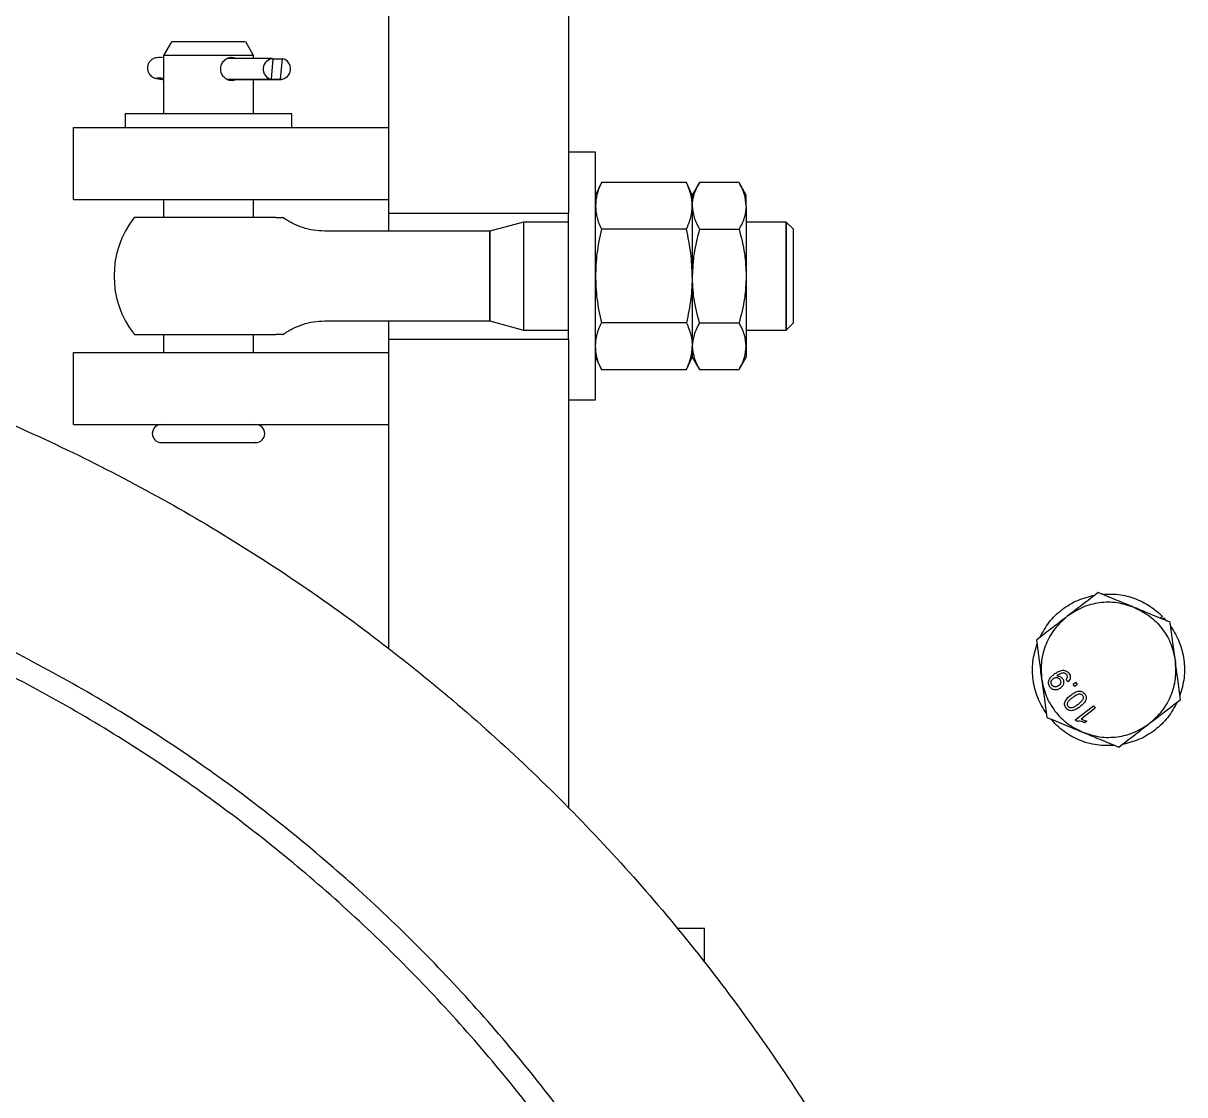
# Model space of a CAD drawing. Header units: millimetres. Extents: x 1293 to 41893, y 1011 to 26911.
# Drawn here: x 32443.7 to 32615.8, y 7227.4 to 7386.2 of the extents above; entities that cross this region are included whole.
import ezdxf

# ---------------------------------------------------------------- set-up
doc = ezdxf.new("R2010")
doc.units = ezdxf.units.MM
doc.header["$LTSCALE"] = 50
doc.layers.add('MAQUINAS', color=11, linetype='Continuous')

msp = doc.modelspace()

# ---------------------------------------------------------------- linework, layer by layer
at = {"layer": 'MAQUINAS', "linetype": 'Continuous', "lineweight": 25}
for p, q in [((32497.8275329, 7739.3821266), (32497.8275329, 7358.0487932)), ((32524.4942232, 7739.3821266), (32524.4942232, 7358.0487932)), ((32465.6489134, 7383.3821266), (32464.4942128, 7381.3821266)), ((32477.8275462, 7381.3821266), (32476.6728456, 7383.3821266)), ((32464.4942128, 7381.3821266), (32464.4942128, 7372.7154599)), ((32477.8275462, 7380.9154599), (32477.8275462, 7381.3821266)), ((32480.6104612, 7380.9154599), (32473.8887426, 7380.9154599)), ((32480.4762027, 7377.8567577), (32480.7447197, 7380.9074954)), ((32480.7447197, 7380.9074954), (32482.1046427, 7380.9074954)), ((32481.8361256, 7377.8567577), (32482.1046427, 7380.9074954)), ((32473.8776329, 7377.8567577), (32481.8361256, 7377.8567577)), ((32473.8887426, 7377.8487932), (32481.9703842, 7377.8487932)), ((32477.8275462, 7372.7154599), (32477.8275462, 7377.8487932)), ((32458.8275329, 7372.7154599), (32458.8275329, 7370.7154599)), ((32483.4941996, 7370.7154599), (32483.4941996, 7372.7154599)), ((32451.1608663, 7360.0487932), (32451.1608663, 7370.7154599)), ((32471.1608663, 7370.7154599), (32497.8275329, 7370.7154599)), ((32528.4942232, 7367.0487932), (32524.4942232, 7367.0487932)), ((32529.3614345, 7362.5752003), (32528.4942232, 7360.7154599)), ((32541.9619, 7362.5718663), (32529.3598798, 7362.5718663)), ((32542.8275519, 7360.7154699), (32541.9603454, 7362.5752003)), ((32543.9012678, 7362.5752003), (32542.8275519, 7360.7154699)), ((32549.7557494, 7362.5718663), (32543.8993429, 7362.5718663)), ((32550.8275462, 7360.7154599), (32549.7538245, 7362.5752003)), ((32464.4942128, 7360.0487932), (32464.4942128, 7357.3821266)), ((32471.1608663, 7360.0487932), (32497.8275329, 7360.0487932)), ((32477.8275462, 7357.3821266), (32477.8275462, 7360.0487932)), ((32497.8275329, 7358.0487932), (32524.4942232, 7358.0487932)), ((32512.8275462, 7355.3757139), (32488.3830084, 7355.3757139)), ((32517.8275462, 7356.7154599), (32512.8275462, 7355.3757139)), ((32524.4942232, 7356.7154599), (32517.8275462, 7356.7154599)), ((32541.9619, 7355.6436631), (32529.3598798, 7355.6436631)), ((32543.8993429, 7355.6436631), (32549.7557494, 7355.6436631)), ((32556.7448795, 7356.7154599), (32550.8275462, 7356.7154599)), ((32557.8275462, 7355.6327932), (32556.7448795, 7356.7154599)), ((32488.379674, 7342.0552058), (32512.8275462, 7342.0552058)), ((32512.8275462, 7342.0552058), (32517.8275462, 7340.7154599)), ((32541.9619, 7341.7872567), (32529.3598798, 7341.7872567)), ((32543.8993429, 7341.7872567), (32549.7557494, 7341.7872567)), ((32556.7448795, 7340.7154599), (32557.8275462, 7341.7981266)), ((32464.4942128, 7340.0487932), (32464.4942128, 7337.3821266)), ((32477.8275462, 7337.3821266), (32477.8275462, 7340.0487932)), ((32517.8275462, 7340.7154599), (32524.4942232, 7340.7154599)), ((32550.8275462, 7340.7154599), (32556.7448795, 7340.7154599)), ((32497.8275329, 7339.3821266), (32524.4942232, 7339.3821266)), ((32497.8275329, 7339.3821266), (32497.8275329, 7293.4472969)), ((32524.4942232, 7339.3821266), (32524.4942232, 7269.9023006)), ((32451.1608663, 7326.7154599), (32451.1608663, 7337.3821266)), ((32471.1608663, 7337.3821266), (32497.8275329, 7337.3821266)), ((32528.4942232, 7336.7154599), (32529.3614345, 7334.8557194)), ((32541.9603454, 7334.8557194), (32542.8275519, 7336.7154499)), ((32542.8275519, 7336.7154499), (32543.9012678, 7334.8557194)), ((32549.7538245, 7334.8557194), (32550.8275462, 7336.7154599)), ((32529.3598798, 7334.8590534), (32541.9619, 7334.8590534)), ((32543.8993429, 7334.8590534), (32549.7557494, 7334.8590534)), ((32524.4942232, 7330.3821266), (32528.4942232, 7330.3821266)), ((32471.1608663, 7326.7154599), (32497.8275329, 7326.7154599)), ((32612.4967322, 7298.2987164), (32612.2183905, 7298.0135834)), ((32612.6925639, 7298.095735), (32612.4992821, 7297.8977372)), ((32612.6925639, 7298.095735), (32613.1411356, 7297.5893071)), ((32596.8932749, 7289.5201339), (32596.8282125, 7289.4674545)), ((32598.505353, 7288.5977145), (32598.2027673, 7288.9188308)), ((32599.246933, 7288.2820974), (32599.5948289, 7288.5498935)), ((32599.5147291, 7287.9342015), (32599.246933, 7288.2820974)), ((32599.862625, 7288.2019976), (32599.5147291, 7287.9342015)), ((32599.5948289, 7288.5498935), (32599.862625, 7288.2019976)), ((32599.5592014, 7282.9821248), (32602.2727897, 7285.0709341)), ((32602.5405857, 7284.7230382), (32600.4260307, 7283.0953402)), ((32602.2727897, 7285.0709341), (32602.5405857, 7284.7230382)), ((32599.7315951, 7282.7581668), (32599.5592014, 7282.9821248)), ((32600.4260307, 7283.0953402), (32601.308144, 7282.777093)), ((32601.308144, 7282.777093), (32600.9874274, 7282.5302185)), ((32544.6365395, 7252.0487932), (32540.5259219, 7252.0487932)), ((32544.6365395, 7247.0487743), (32544.6365395, 7252.0487932))]:
    msp.add_line(p, q, dxfattribs=at)
at = {"layer": 'MAQUINAS', "linetype": 'Continuous', "lineweight": 25, "flags": 128}
msp.add_lwpolyline([(32464.4942128, 7377.9793668), (32464.1485306, 7377.9999458), (32463.7394625, 7378.0128238), (32463.5318725, 7378.0015441), (32463.5578937, 7377.9678528), (32463.8134984, 7377.916965), (32464.2591211, 7377.8567577), (32464.4942128, 7377.8301539)], dxfattribs=at)
at = {"layer": 'MAQUINAS', "linetype": 'Continuous', "lineweight": 25}
for centre, radius, start, end in [((32480.7921804, 7379.3661321), 1.5420938, 91.763658747, 258.176249629), ((32481.7886649, 7379.398121), 1.5420938, 271.763658747, 78.176249629), ((32471.1608795, 7348.7154599), 14, 141.757625006, 218.25531567), ((32464.1608795, 7325.3821266), 1.3333333, 90, 270), ((32478.1608795, 7325.3821266), 1.3333333, 270, 90)]:
    msp.add_arc(centre, radius, start, end, dxfattribs=at)
for points, knots in [([(32473.971823, 7383.3821266), (32473.3088071, 7383.3821266), (32471.9827754, 7383.3821266), (32469.7575831, 7383.3821266), (32467.762163, 7383.3821266), (32466.3306528, 7383.3821266), (32465.6234672, 7383.3821266), (32465.7208095, 7383.3821266), (32465.7466781, 7383.3821266)], [0, 0, 0, 0, 0.1864999279, 0.3729998557, 0.5594997836, 0.7459997115, 0.9324996393, 1, 1, 1, 1]), ([(32476.5750809, 7383.3821266), (32476.5793695, 7383.3821266), (32476.5903794, 7383.3821266), (32475.6868919, 7383.3821266), (32474.5435126, 7383.3821266), (32473.971823, 7383.3821266)], [0, 0, 0, 0, 0.2418693227, 0.6209346614, 1, 1, 1, 1]), ([(32464.4942128, 7381.0492485), (32464.4875262, 7381.0497081), (32464.2881582, 7381.0634119), (32463.9536265, 7381.0710929), (32463.6628773, 7381.0777924), (32463.3063696, 7381.0256347), (32462.9907176, 7380.9204462), (32462.6450681, 7380.7081122), (32462.3222745, 7380.3437598), (32462.1195618, 7379.8527087), (32462.096963, 7379.3225956), (32462.2391217, 7378.8559661), (32462.4710037, 7378.5076842), (32462.7296836, 7378.2712967), (32462.9798804, 7378.1232405), (32463.190065, 7378.0409203), (32463.3673478, 7377.9913167), (32463.5934111, 7377.9439027), (32463.9432933, 7377.8920635), (32464.2975495, 7377.8468434), (32464.4907972, 7377.8282309), (32464.4942128, 7377.8279019)], [0, 0, 0, 0, 0.0028568284, 0.0851789295, 0.1784005578, 0.2184912249, 0.2588179182, 0.3147458415, 0.3814797795, 0.4519208082, 0.5249822348, 0.5909850247, 0.645414306, 0.6921375741, 0.7321225742, 0.7645216126, 0.7927935826, 0.8347452458, 0.9209356454, 0.9986025512, 1, 1, 1, 1]), ([(32474.560687, 7381.3821266), (32474.1727077, 7381.3821266), (32473.3967491, 7381.3821266), (32472.1118788, 7381.3821266), (32470.799846, 7381.3821266), (32469.4991616, 7381.3821266), (32468.2630556, 7381.3821266), (32467.1379595, 7381.3821266), (32466.1681497, 7381.3821266), (32465.3878085, 7381.3821266), (32464.8382324, 7381.3821266), (32464.5294565, 7381.3821266), (32464.5226276, 7381.3821266), (32464.5197557, 7381.3821266)], [0, 0, 0, 0, 0.0932332117, 0.1864664234, 0.2796996351, 0.3729328468, 0.4661660585, 0.5593992702, 0.6526324819, 0.7458656936, 0.8390989053, 0.932332117, 1, 1, 1, 1]), ([(32472.9594124, 7379.3821266), (32472.9659932, 7379.4938894), (32472.9793468, 7379.7206754), (32473.1131705, 7380.1550811), (32473.4253339, 7380.6351057), (32473.8756799, 7380.9539669), (32474.2668747, 7381.0888576), (32474.4636925, 7381.102212), (32474.560687, 7381.1087932)], [0, 0, 0, 0, 0.1234106923, 0.2504214187, 0.499991788, 0.7495565899, 0.876578208, 1, 1, 1, 1]), ([(32477.8020033, 7381.3821266), (32477.8095195, 7381.3821266), (32477.8444461, 7381.3821266), (32477.6490901, 7381.3821266), (32477.2161765, 7381.3821266), (32476.5283728, 7381.3821266), (32475.6489264, 7381.3821266), (32474.9234334, 7381.3821266), (32474.560687, 7381.3821266)], [0, 0, 0, 0, 0.051990435, 0.241592348, 0.431194261, 0.620796174, 0.810398087, 1, 1, 1, 1]), ([(32474.560687, 7381.1087932), (32474.6550362, 7381.1006256), (32474.8464865, 7381.0840521), (32475.0695379, 7381.0234121), (32475.1685905, 7380.9319178), (32475.1950304, 7380.9074954)], [0, 0, 0, 0, 0.4159889899, 0.8441110726, 1, 1, 1, 1]), ([(32474.560687, 7377.6554599), (32474.4636925, 7377.6620411), (32474.2668747, 7377.6753955), (32473.8756799, 7377.8102862), (32473.4253339, 7378.1291474), (32473.1131705, 7378.609172), (32472.9793468, 7379.0435777), (32472.9659932, 7379.2703637), (32472.9594124, 7379.3821266)], [0, 0, 0, 0, 0.123421792, 0.2504434101, 0.500008212, 0.7495785813, 0.8765893077, 1, 1, 1, 1]), ([(32475.185655, 7377.8487932), (32475.1621999, 7377.8272778), (32475.0659612, 7377.7389977), (32474.8463445, 7377.6804561), (32474.6549893, 7377.6637117), (32474.560687, 7377.6554599)], [0, 0, 0, 0, 0.1404835774, 0.5764190519, 1, 1, 1, 1]), ([(32529.3598798, 7362.5718663), (32529.105464, 7361.9756469), (32528.6179306, 7360.8331203), (32528.5342403, 7359.6658861), (32528.4942232, 7359.1077647)], [0, 0, 0, 0, 0.5218429017, 1, 1, 1, 1]), ([(32542.8275519, 7359.1155004), (32542.7870529, 7359.6723516), (32542.7023515, 7360.8369742), (32542.2158082, 7361.9769547), (32541.9619, 7362.5718663)], [0, 0, 0, 0, 0.4781387086, 1, 1, 1, 1]), ([(32542.8275519, 7359.1155004), (32542.8782736, 7359.6733035), (32542.9847656, 7360.8444317), (32543.5849983, 7361.9781388), (32543.8993429, 7362.5718663)], [0, 0, 0, 0, 0.4762954491, 1, 1, 1, 1]), ([(32550.8275462, 7359.1077647), (32550.7774195, 7359.6668406), (32550.6721804, 7360.8405981), (32550.0707242, 7361.9768342), (32549.7557494, 7362.5718663)], [0, 0, 0, 0, 0.47631292503, 1, 1, 1, 1]), ([(32528.4942232, 7359.1077647), (32528.5342403, 7358.5496434), (32528.6179306, 7357.3824092), (32529.105464, 7356.2398825), (32529.3598798, 7355.6436631)], [0, 0, 0, 0, 0.4781570983, 1, 1, 1, 1]), ([(32541.9619, 7355.6436631), (32542.2158082, 7356.2385748), (32542.7023515, 7357.3785553), (32542.7870529, 7358.5431779), (32542.8275519, 7359.100029)], [0, 0, 0, 0, 0.52186129143, 1, 1, 1, 1]), ([(32542.8275519, 7359.100029), (32542.8782736, 7358.542226), (32542.9847656, 7357.3710978), (32543.5849983, 7356.2373907), (32543.8993429, 7355.6436631)], [0, 0, 0, 0, 0.4762954491, 1, 1, 1, 1]), ([(32550.8275462, 7359.1077647), (32550.7774195, 7358.5486889), (32550.6721804, 7357.3749313), (32550.0707242, 7356.2386953), (32549.7557494, 7355.6436631)], [0, 0, 0, 0, 0.476312925, 1, 1, 1, 1]), ([(32481.1252433, 7357.3821266), (32480.9279356, 7357.3820438), (32480.5435593, 7357.3818827), (32479.8235864, 7357.3819338), (32478.8686823, 7357.3821891), (32477.6234768, 7357.3822764), (32476.0238327, 7357.3820859), (32474.3093443, 7357.3821377), (32472.482655, 7357.3821233), (32470.6182187, 7357.3821283), (32468.7692305, 7357.3821227), (32466.9886085, 7357.3821403), (32465.5307349, 7357.3820836), (32464.3634952, 7357.3822249), (32463.4296417, 7357.3821685), (32462.4573264, 7357.3822204), (32461.5165232, 7357.3814797), (32460.7379638, 7357.3822991), (32460.294985, 7357.382078), (32460.1136892, 7357.3821266), (32460.1663127, 7357.3821266), (32460.1665044, 7357.3821266)], [0, 0, 0, 0, 0.0438890332, 0.0855004917, 0.1250342282, 0.1899527213, 0.2499838689, 0.3124592569, 0.3749346449, 0.4374100329, 0.4998854208, 0.5623608088, 0.6248361968, 0.664266218, 0.7058487452, 0.7498689243, 0.8101163908, 0.874820804, 0.937296192, 0.99977158, 1, 1, 1, 1]), ([(32481.1252433, 7357.3821266), (32481.3332141, 7357.3821266), (32481.7237803, 7357.3821266), (32482.0235027, 7357.3821266), (32482.1530969, 7357.3821266), (32482.1449546, 7357.3821266), (32482.1424504, 7357.3821266)], [0, 0, 0, 0, 0.3370011833, 0.6328834784, 0.8870901561, 1, 1, 1, 1]), ([(32488.3830084, 7355.3757139), (32487.8321177, 7355.4002049), (32486.7235776, 7355.4494875), (32485.1001741, 7355.853648), (32483.5461866, 7356.4732505), (32482.6173931, 7357.0804018), (32482.1558278, 7357.3821266)], [0, 0, 0, 0, 0.2484757612, 0.499999999, 0.7515242373, 1, 1, 1, 1]), ([(32497.8275329, 7358.0487932), (32497.8275329, 7358.0143486), (32497.8275329, 7357.9454593), (32497.8275329, 7357.3861046), (32497.8275329, 7356.5548557), (32497.8275329, 7355.7616754), (32497.8275329, 7355.3757139)], [0, 0, 0, 0, 0.2533057036, 0.5066114071, 0.7599171107, 1, 1, 1, 1]), ([(32529.3598798, 7355.6436631), (32529.105464, 7354.4512243), (32528.6179306, 7352.166171), (32528.5342403, 7349.8317025), (32528.4942232, 7348.7154599)], [0, 0, 0, 0, 0.5218429017, 1, 1, 1, 1]), ([(32542.8275574, 7348.718305), (32542.787451, 7349.8340803), (32542.7035736, 7352.1675882), (32542.2162224, 7354.4517051), (32541.9619, 7355.6436631)], [0, 0, 0, 0, 0.4781536751, 1, 1, 1, 1]), ([(32543.8993429, 7355.6436631), (32543.5844843, 7354.4540785), (32542.9832538, 7352.1825365), (32542.8777805, 7349.8359889), (32542.8275425, 7348.7183056)], [0, 0, 0, 0, 0.5236903602, 1, 1, 1, 1]), ([(32549.7557494, 7355.6436631), (32550.0707242, 7354.4535988), (32550.6721804, 7352.1811266), (32550.7774195, 7349.8336116), (32550.8275462, 7348.7154599)], [0, 0, 0, 0, 0.523687075, 1, 1, 1, 1]), ([(32528.4942232, 7348.7154599), (32528.5342403, 7347.5992172), (32528.6179306, 7345.2647488), (32529.105464, 7342.9796955), (32529.3598798, 7341.7872567)], [0, 0, 0, 0, 0.4781570983, 1, 1, 1, 1]), ([(32542.827557, 7348.7183038), (32542.7876285, 7347.6015942), (32542.7041243, 7345.2661657), (32542.2164091, 7342.9801763), (32541.9619, 7341.7872567)], [0, 0, 0, 0, 0.47816045291, 1, 1, 1, 1]), ([(32543.8993429, 7341.7872567), (32543.5842525, 7342.9778006), (32542.9825719, 7345.2512023), (32542.8775622, 7347.5996835), (32542.8275443, 7348.7183028)], [0, 0, 0, 0, 0.5236839501, 1, 1, 1, 1]), ([(32550.8275462, 7348.7154599), (32550.7774195, 7347.5973081), (32550.6721804, 7345.2497931), (32550.0707242, 7342.977321), (32549.7557494, 7341.7872567)], [0, 0, 0, 0, 0.476312925, 1, 1, 1, 1]), ([(32482.1558278, 7340.0487932), (32482.6173931, 7340.350518), (32483.5461866, 7340.9576692), (32485.1001741, 7341.5772718), (32486.7235776, 7341.9814323), (32487.8321177, 7342.0307148), (32488.3830084, 7342.0552058)], [0, 0, 0, 0, 0.2484757627, 0.500000001, 0.7515242388, 1, 1, 1, 1]), ([(32497.8275329, 7342.0552058), (32497.8275329, 7341.6692443), (32497.8275329, 7340.8760641), (32497.8275329, 7340.0448152), (32497.8275329, 7339.4854605), (32497.8275329, 7339.4165712), (32497.8275329, 7339.3821266)], [0, 0, 0, 0, 0.24008288933, 0.49338859288, 0.74669429644, 1, 1, 1, 1]), ([(32528.4942232, 7338.323155), (32528.5342403, 7338.8812764), (32528.6179306, 7340.0485106), (32529.105464, 7341.1910372), (32529.3598798, 7341.7872567)], [0, 0, 0, 0, 0.4781570983, 1, 1, 1, 1]), ([(32541.9619, 7341.7872567), (32542.2164091, 7341.1907967), (32542.7041243, 7340.0478018), (32542.7876285, 7338.8800885), (32542.827557, 7338.3217341)], [0, 0, 0, 0, 0.5218395471, 1, 1, 1, 1]), ([(32543.8993429, 7341.7872567), (32543.5842531, 7341.1919846), (32542.9825735, 7340.0552837), (32542.8775586, 7338.8810432), (32542.8275383, 7338.3217336)], [0, 0, 0, 0, 0.52368391471, 1, 1, 1, 1]), ([(32550.8275462, 7338.323155), (32550.7774195, 7338.8822309), (32550.6721804, 7340.0559884), (32550.0707242, 7341.1922245), (32549.7557494, 7341.7872567)], [0, 0, 0, 0, 0.47631292503, 1, 1, 1, 1]), ([(32460.1663381, 7340.0487932), (32460.1662021, 7340.0487932), (32460.1136845, 7340.0487932), (32460.2953265, 7340.0488469), (32460.6879858, 7340.0486294), (32461.2605896, 7340.0491946), (32461.868311, 7340.0491284), (32462.7159562, 7340.0486616), (32463.8510627, 7340.0486929), (32465.3495079, 7340.0488204), (32466.9885252, 7340.0487857), (32468.7692544, 7340.0487954), (32470.6182064, 7340.0487918), (32472.4826802, 7340.0487966), (32474.3092557, 7340.048781), (32475.8344203, 7340.0488316), (32477.0766357, 7340.0487052), (32478.0866717, 7340.0486976), (32479.1537299, 7340.0487672), (32480.2431966, 7340.0491552), (32480.8236551, 7340.048917), (32481.1252433, 7340.0487932)], [0, 0, 0, 0, 0.0001621788, 0.0626417094, 0.12512124, 0.1688190711, 0.2104357258, 0.2501645088, 0.315220164, 0.3751224366, 0.4376019672, 0.5000814979, 0.5625610285, 0.6250405592, 0.6875200898, 0.7499996204, 0.7895670487, 0.8311213562, 0.8750405965, 0.9350750075, 1, 1, 1, 1]), ([(32482.1424504, 7340.0487932), (32482.1450668, 7340.0487932), (32482.1529015, 7340.0487932), (32482.0504592, 7340.0487932), (32481.845977, 7340.0487932), (32481.5452849, 7340.0487932), (32481.2654678, 7340.0487932), (32481.1252433, 7340.0487932)], [0, 0, 0, 0, 0.113487956, 0.3398360335, 0.560261825, 0.7796343151, 1, 1, 1, 1]), ([(32529.3598798, 7334.8590534), (32529.105464, 7335.4552728), (32528.6179306, 7336.5977995), (32528.5342403, 7337.7650337), (32528.4942232, 7338.323155)], [0, 0, 0, 0, 0.52184290167, 1, 1, 1, 1]), ([(32541.9619, 7334.8590534), (32542.2162224, 7335.4550324), (32542.7035736, 7336.5970909), (32542.787451, 7337.7638448), (32542.8275574, 7338.3217325)], [0, 0, 0, 0, 0.5218463249, 1, 1, 1, 1]), ([(32542.8275425, 7338.3217322), (32542.8777805, 7337.7628906), (32542.9832538, 7336.5896167), (32543.5844843, 7335.4538457), (32543.8993429, 7334.8590534)], [0, 0, 0, 0, 0.4763096398, 1, 1, 1, 1]), ([(32549.7557494, 7334.8590534), (32550.0707242, 7335.4540856), (32550.6721804, 7336.5903217), (32550.7774195, 7337.7640792), (32550.8275462, 7338.323155)], [0, 0, 0, 0, 0.523687075, 1, 1, 1, 1]), ([(32464.1876995, 7324.0487932), (32464.190715, 7324.0487932), (32464.1978853, 7324.0487932), (32464.5221001, 7324.0487932), (32465.0991549, 7324.0487932), (32465.9185132, 7324.0487932), (32466.9368135, 7324.0487932), (32468.1181644, 7324.0487932), (32469.4160757, 7324.0487932), (32470.7817943, 7324.0487932), (32472.1594288, 7324.0487932), (32473.5085425, 7324.0487932), (32474.3232991, 7324.0487932), (32474.7306773, 7324.0487932)], [0, 0, 0, 0, 0.06766788297, 0.16090109467, 0.25413430637, 0.34736751808, 0.44060072978, 0.53383394148, 0.62706715319, 0.72030036489, 0.81353357659, 0.9067667883, 1, 1, 1, 1]), ([(32474.7306773, 7324.0487932), (32475.1115611, 7324.0487932), (32475.8733287, 7324.0487932), (32476.7967474, 7324.0487932), (32477.5189413, 7324.0487932), (32477.9735006, 7324.0487932), (32478.1786245, 7324.0487932), (32478.1419515, 7324.0487932), (32478.1340595, 7324.0487932)], [0, 0, 0, 0, 0.189601913, 0.379203826, 0.568805739, 0.758407652, 0.948009565, 1, 1, 1, 1]), ([(32602.9695339, 7301.8280278), (32602.1698723, 7301.212481), (32600.6689239, 7300.0571122), (32599.1187649, 7298.8638633), (32598.3944856, 7298.3063427)], [0, 0, 0, 0, 0.5327709195, 1, 1, 1, 1]), ([(32608.3069269, 7299.6267623), (32607.4619602, 7299.9752463), (32605.6534968, 7300.7210988), (32603.902444, 7301.4432739), (32602.9695339, 7301.8280278)], [0, 0, 0, 0, 0.4672290805, 1, 1, 1, 1]), ([(32613.6443198, 7297.4254969), (32612.7114098, 7297.8102508), (32610.9603569, 7298.5324258), (32609.1518936, 7299.2782784), (32608.3069269, 7299.6267623)], [0, 0, 0, 0, 0.5327709195, 1, 1, 1, 1]), ([(32598.3944856, 7298.3063427), (32597.6702063, 7297.748822), (32596.1200474, 7296.5555731), (32594.619099, 7295.4002043), (32593.8194373, 7294.7846575)], [0, 0, 0, 0, 0.4672290805, 1, 1, 1, 1]), ([(32614.4066645, 7291.7025462), (32614.2859772, 7292.6085508), (32614.0276727, 7294.5476523), (32613.7775682, 7296.4251961), (32613.6443198, 7297.4254969)], [0, 0, 0, 0, 0.4672290805, 1, 1, 1, 1]), ([(32593.8194373, 7294.7846575), (32593.9526857, 7293.7843567), (32594.2027902, 7291.9068129), (32594.4610946, 7289.9677115), (32594.581782, 7289.0617069)], [0, 0, 0, 0, 0.5327709195, 1, 1, 1, 1]), ([(32615.1690092, 7285.9795956), (32615.0357608, 7286.9798964), (32614.7856563, 7288.8574402), (32614.5273519, 7290.7965416), (32614.4066645, 7291.7025462)], [0, 0, 0, 0, 0.5327709195, 1, 1, 1, 1]), ([(32596.442458, 7289.7245509), (32596.6088172, 7289.8458893), (32596.9409703, 7290.0881538), (32597.4250947, 7290.2954557), (32597.8393513, 7290.3287372), (32598.1444408, 7290.2640992), (32598.4192648, 7290.1156753), (32598.5558211, 7289.9605226), (32598.624128, 7289.8829136)], [0, 0, 0, 0, 0.2504849429, 0.5001185141, 0.6278991852, 0.7500923696, 0.8749936752, 1, 1, 1, 1]), ([(32598.2972134, 7289.6598356), (32598.2530033, 7289.7090829), (32598.16462, 7289.8075365), (32597.9838101, 7289.896122), (32597.7854143, 7289.9268143), (32597.396243, 7289.8397325), (32597.1167295, 7289.6621226), (32596.8932749, 7289.5201339)], [0, 0, 0, 0, 0.1252073258, 0.2503100191, 0.3753386279, 0.50062014744, 1, 1, 1, 1]), ([(32598.624128, 7289.8829136), (32598.6901108, 7289.7825569), (32598.7893303, 7289.6316486), (32598.840014, 7289.3961386), (32598.8403593, 7289.1575457), (32598.7450545, 7288.8647204), (32598.5853375, 7288.6868101), (32598.505353, 7288.5977145)], [0, 0, 0, 0, 0.2498594906, 0.3757183909, 0.500481002, 0.7498462328, 1, 1, 1, 1]), ([(32594.581782, 7289.0617069), (32594.7024693, 7288.1557023), (32594.9607738, 7286.2166008), (32595.2108783, 7284.339057), (32595.3441266, 7283.3387562)], [0, 0, 0, 0, 0.4672290805, 1, 1, 1, 1]), ([(32595.8393466, 7287.8146168), (32595.7869287, 7287.8935522), (32595.6821088, 7288.0513992), (32595.6126536, 7288.3302816), (32595.6114019, 7288.6153625), (32595.7150781, 7288.9818158), (32596.002317, 7289.3701418), (32596.2954926, 7289.6062118), (32596.442458, 7289.7245509)], [0, 0, 0, 0, 0.1250635897, 0.2500895576, 0.3751100052, 0.5001693996, 0.7494409524, 1, 1, 1, 1]), ([(32596.1114466, 7288.1089048), (32596.0624688, 7288.1870474), (32595.9892748, 7288.3038261), (32595.9695906, 7288.487601), (32595.986987, 7288.6236443), (32596.0328739, 7288.7541155), (32596.1274353, 7288.9118456), (32596.2320018, 7289.0020574), (32596.3014764, 7289.0619945)], [0, 0, 0, 0, 0.2490168506, 0.3721383925, 0.4993654558, 0.6235619335, 0.7498926933, 1, 1, 1, 1]), ([(32597.1309568, 7288.0383914), (32597.0512068, 7287.9850357), (32596.891917, 7287.8784648), (32596.6466057, 7287.8410203), (32596.4576953, 7287.8671429), (32596.2767432, 7287.9352326), (32596.177947, 7288.0390348), (32596.1114466, 7288.1089048)], [0, 0, 0, 0, 0.2502503989, 0.4998417518, 0.6295762977, 0.7506653539, 1, 1, 1, 1]), ([(32596.3014764, 7289.0619945), (32596.3772271, 7289.113136), (32596.4918403, 7289.1905146), (32596.6686808, 7289.2389192), (32596.8063984, 7289.2454896), (32596.9402299, 7289.2217318), (32597.1103137, 7289.1518247), (32597.2037204, 7289.051224), (32597.2661981, 7288.9839345)], [0, 0, 0, 0, 0.2499764907, 0.3782221672, 0.5003423322, 0.6274524307, 0.7508110927, 1, 1, 1, 1]), ([(32596.8282125, 7289.4674545), (32596.9067119, 7289.4705156), (32597.0642037, 7289.4766568), (32597.2924945, 7289.4085006), (32597.503522, 7289.2961652), (32597.608518, 7289.1779345), (32597.6608986, 7289.1189514)], [0, 0, 0, 0, 0.2489431768, 0.4994502947, 0.7502849385, 1, 1, 1, 1]), ([(32597.2661981, 7288.9839345), (32597.3157422, 7288.9082558), (32597.3899729, 7288.7948683), (32597.4226938, 7288.6165348), (32597.4166013, 7288.4817351), (32597.3814291, 7288.3509065), (32597.2996234, 7288.189382), (32597.1982748, 7288.0986547), (32597.1309568, 7288.0383914)], [0, 0, 0, 0, 0.2495205461, 0.3738507837, 0.4998887841, 0.6240955932, 0.7503154422, 1, 1, 1, 1]), ([(32597.6608986, 7289.1189514), (32597.6997566, 7289.0622905), (32597.7774463, 7288.9490071), (32597.8425337, 7288.7526227), (32597.8637956, 7288.5471402), (32597.8398388, 7288.3421055), (32597.7755889, 7288.1449283), (32597.6397366, 7287.9042466), (32597.4838486, 7287.7672767), (32597.3802709, 7287.6762688)], [0, 0, 0, 0, 0.1250740585, 0.2500636243, 0.3732612247, 0.5001992382, 0.6242961009, 0.7503685137, 1, 1, 1, 1]), ([(32598.2027673, 7288.9188308), (32598.251871, 7288.9771936), (32598.3405524, 7289.0825971), (32598.406765, 7289.2452283), (32598.4150503, 7289.3763101), (32598.3959237, 7289.4785051), (32598.3573937, 7289.5755172), (32598.3172727, 7289.6317306), (32598.2972134, 7289.6598356)], [0, 0, 0, 0, 0.2764767993, 0.4993179598, 0.6237184282, 0.7494961879, 0.8747561628, 1, 1, 1, 1]), ([(32597.3802709, 7287.6762688), (32597.2590732, 7287.5955329), (32597.0764763, 7287.4738958), (32596.7925148, 7287.4065617), (32596.5735997, 7287.4003853), (32596.3601405, 7287.4394911), (32596.0887417, 7287.548497), (32595.9392654, 7287.7079973), (32595.8393466, 7287.8146168)], [0, 0, 0, 0, 0.2498688585, 0.3764535287, 0.5003476657, 0.6272386366, 0.7508240847, 1, 1, 1, 1]), ([(32598.220221, 7284.7216045), (32598.1660132, 7284.8022663), (32598.0576422, 7284.9635238), (32597.9838323, 7285.2501699), (32598.0075458, 7285.5448688), (32598.2550762, 7286.076597), (32598.6279997, 7286.3952981), (32598.9260069, 7286.6499757)], [0, 0, 0, 0, 0.125373348, 0.2506437386, 0.375697515, 0.5011131747, 1, 1, 1, 1]), ([(32598.9260069, 7286.6499757), (32599.0824746, 7286.7639532), (32599.3950323, 7286.9916334), (32599.8424102, 7287.1949642), (32600.2286061, 7287.2487387), (32600.5196082, 7287.2023213), (32600.7780345, 7287.0573037), (32600.9050373, 7286.9106099), (32600.9685989, 7286.8371934)], [0, 0, 0, 0, 0.2504758129, 0.50034735438, 0.62576834083, 0.75017618309, 0.87496969665, 1, 1, 1, 1]), ([(32599.1927158, 7286.3012429), (32599.41636, 7286.4691422), (32599.6959603, 7286.6790502), (32600.0945009, 7286.8163798), (32600.3051345, 7286.8116748), (32600.5100127, 7286.7482825), (32600.6070132, 7286.6468642), (32600.6554926, 7286.596177)], [0, 0, 0, 0, 0.5004095025, 0.6256126137, 0.7505796735, 0.875343692, 1, 1, 1, 1]), ([(32600.6554926, 7286.596177), (32600.6924633, 7286.5364322), (32600.7664251, 7286.4169096), (32600.7736588, 7286.2024346), (32600.7258229, 7285.9972586), (32600.4896784, 7285.6475562), (32600.2154482, 7285.4308713), (32599.9961041, 7285.2575551)], [0, 0, 0, 0, 0.1246963828, 0.2494616582, 0.3744323466, 0.4996371137, 1, 1, 1, 1]), ([(32600.9685989, 7286.8371934), (32601.0475808, 7286.7152307), (32601.1662048, 7286.532053), (32601.1976208, 7286.2794412), (32601.1937728, 7286.1358216), (32601.1803804, 7286.0651588), (32601.1736843, 7286.029828)], [0, 0, 0, 0, 0.4987953461, 0.7491482596, 0.8745764119, 1, 1, 1, 1]), ([(32600.2649873, 7284.910496), (32600.1083224, 7284.7965196), (32599.795379, 7284.5688479), (32599.3440213, 7284.3623784), (32598.9565021, 7284.3104673), (32598.6663285, 7284.3597667), (32598.4112676, 7284.5015876), (32598.2839453, 7284.6482171), (32598.220221, 7284.7216045)], [0, 0, 0, 0, 0.2504817087, 0.5003455958, 0.6317049057, 0.7502211388, 0.8749866995, 1, 1, 1, 1]), ([(32598.5362564, 7284.9588158), (32598.4987469, 7285.0183751), (32598.4237297, 7285.1374909), (32598.4124575, 7285.3527688), (32598.4640439, 7285.557638), (32598.6963454, 7285.9103545), (32598.9721243, 7286.1275285), (32599.1927158, 7286.3012429)], [0, 0, 0, 0, 0.1247447425, 0.2494837578, 0.3744708184, 0.4996480989, 1, 1, 1, 1]), ([(32599.0000017, 7284.7409773), (32598.9555049, 7284.7425872), (32598.8665399, 7284.7458059), (32598.7385256, 7284.7872052), (32598.623481, 7284.8576085), (32598.5653348, 7284.925076), (32598.5362564, 7284.9588158)], [0, 0, 0, 0, 0.2501584562, 0.5001555724, 0.7500324303, 1, 1, 1, 1]), ([(32599.9961041, 7285.2575551), (32599.8433649, 7285.146345), (32599.6142694, 7284.9795396), (32599.2785884, 7284.7986629), (32599.0927823, 7284.760189), (32599.0000017, 7284.7409773)], [0, 0, 0, 0, 0.5003723119, 0.7505151407, 1, 1, 1, 1]), ([(32601.1736843, 7286.029828), (32601.1290788, 7285.9159012), (32601.0398027, 7285.6878814), (32600.734502, 7285.3006984), (32600.4527851, 7285.0665703), (32600.2649873, 7284.910496)], [0, 0, 0, 0, 0.249753552, 0.499871473, 1, 1, 1, 1]), ([(32610.5939609, 7282.4579104), (32611.3182402, 7283.0154311), (32612.8683991, 7284.20868), (32614.3693475, 7285.3640488), (32615.1690092, 7285.9795956)], [0, 0, 0, 0, 0.4672290805, 1, 1, 1, 1]), ([(32595.3441266, 7283.3387562), (32596.2770367, 7282.9540023), (32598.0280896, 7282.2318273), (32599.8365529, 7281.4859747), (32600.6815196, 7281.1374908)], [0, 0, 0, 0, 0.5327709195, 1, 1, 1, 1]), ([(32600.9874274, 7282.5302185), (32600.7865478, 7282.6167657), (32600.3854829, 7282.789561), (32599.9493059, 7282.7686194), (32599.7315951, 7282.7581668)], [0, 0, 0, 0, 0.5008657323, 1, 1, 1, 1]), ([(32606.0189126, 7278.9362253), (32606.8185742, 7279.5517721), (32608.3195226, 7280.7071409), (32609.8696816, 7281.9003898), (32610.5939609, 7282.4579104)], [0, 0, 0, 0, 0.5327709195, 1, 1, 1, 1]), ([(32600.6815196, 7281.1374908), (32601.5264863, 7280.7890068), (32603.3349497, 7280.0431543), (32605.0860025, 7279.3209792), (32606.0189126, 7278.9362253)], [0, 0, 0, 0, 0.46722908045, 1, 1, 1, 1])]:
    msp.add_open_spline(points, degree=3, knots=knots, dxfattribs=at)
for points in [[(32483.4941996, 7372.7154599), (32483.4482985, 7372.7154599), (32483.3564963, 7372.7154599), (32482.6231237, 7372.7154599), (32481.483292, 7372.7154599), (32479.9376572, 7372.7154599), (32478.0571784, 7372.7154599), (32475.9110238, 7372.7154599), (32473.5824978, 7372.7154599), (32471.1608663, 7372.7154599), (32468.7392347, 7372.7154599), (32466.4107087, 7372.7154599), (32464.2645541, 7372.7154599), (32462.3840753, 7372.7154599), (32460.8384405, 7372.7154599), (32459.6986088, 7372.7154599), (32458.9652363, 7372.7154599), (32458.873434, 7372.7154599), (32458.8275329, 7372.7154599)], [(32451.1608663, 7370.7154599), (32451.2353005, 7370.7154599), (32451.384169, 7370.7154599), (32452.5734218, 7370.7154599), (32454.4217975, 7370.7154599), (32456.9282323, 7370.7154599), (32459.9776573, 7370.7154599), (32463.4579081, 7370.7154599), (32467.2338962, 7370.7154599), (32469.8518762, 7370.7154599), (32471.1608663, 7370.7154599)], [(32528.4942232, 7348.7154599), (32528.4942232, 7349.9153674), (32528.4942232, 7352.3151825), (32528.4942232, 7355.7765049), (32528.4942232, 7358.9667347), (32528.4942232, 7361.7620411), (32528.4942232, 7364.0596062), (32528.4942232, 7365.7539506), (32528.4942232, 7366.8440991), (32528.4942232, 7366.9805618), (32528.4942232, 7367.0487932)], [(32542.8275519, 7359.1155004), (32542.8275519, 7359.5686926), (32542.8275519, 7360.4750771), (32542.8275519, 7360.8356662), (32542.8275519, 7360.4750771), (32542.8275519, 7359.5686926), (32542.8275519, 7359.1155004)], [(32550.8275462, 7359.1077647), (32550.8275462, 7359.5731927), (32550.8275462, 7360.5040485), (32550.8275462, 7360.6449894), (32550.8275462, 7360.7154599)], [(32451.1608663, 7360.0487932), (32451.2353005, 7360.0487932), (32451.384169, 7360.0487932), (32452.5734218, 7360.0487932), (32454.4217975, 7360.0487932), (32456.9282323, 7360.0487932), (32459.9776573, 7360.0487932), (32463.4579081, 7360.0487932), (32467.2338962, 7360.0487932), (32469.8518762, 7360.0487932), (32471.1608663, 7360.0487932)], [(32542.8275519, 7359.100029), (32542.8275519, 7358.507358), (32542.8275519, 7357.3220158), (32542.8275519, 7354.7701643), (32542.8275519, 7351.8573065), (32542.8275519, 7349.7646386), (32542.8275519, 7348.7183047)], [(32550.8275462, 7359.1077647), (32550.8275462, 7358.5152448), (32550.8275462, 7357.3302049), (32550.8275462, 7354.7758631), (32550.8275462, 7351.8591019), (32550.8275462, 7349.7633406), (32550.8275462, 7348.7154599)], [(32524.4942232, 7348.7154599), (32524.4942232, 7349.5316531), (32524.4942232, 7351.1640394), (32524.4942232, 7353.5660562), (32524.4942232, 7355.893581), (32524.4942232, 7357.3303891), (32524.4942232, 7358.0487932)], [(32512.8275462, 7355.3757139), (32512.8275462, 7355.3509264), (32512.8275462, 7355.3013513), (32512.8275462, 7354.905315), (32512.8275462, 7354.2897824), (32512.8275462, 7353.4551078), (32512.8275462, 7352.4396105), (32512.8275462, 7351.2806427), (32512.8275462, 7350.0231911), (32512.8275462, 7348.7154587), (32512.8275462, 7347.4077332), (32512.8275462, 7346.1502611), (32512.8275462, 7344.9913686), (32512.8275462, 7343.9755907), (32512.8275462, 7343.1419633), (32512.8275462, 7342.5225223), (32512.8275462, 7342.1410724), (32512.8275462, 7342.0122726), (32512.8275462, 7342.1410724), (32512.8275462, 7342.5225223), (32512.8275462, 7343.1419633), (32512.8275462, 7343.9755907), (32512.8275462, 7344.9913686), (32512.8275462, 7346.1502611), (32512.8275462, 7347.4077332), (32512.8275462, 7348.7154587), (32512.8275462, 7350.0231911), (32512.8275462, 7351.2806427), (32512.8275462, 7352.4396105), (32512.8275462, 7353.4551078), (32512.8275462, 7354.2897824), (32512.8275462, 7354.905315), (32512.8275462, 7355.3013513), (32512.8275462, 7355.3509264), (32512.8275462, 7355.3757139)], [(32517.8275462, 7356.7154599), (32517.8275462, 7356.6856862), (32517.8275462, 7356.6261388), (32517.8275462, 7356.1504377), (32517.8275462, 7355.4110874), (32517.8275462, 7354.4085135), (32517.8275462, 7353.1887435), (32517.8275462, 7351.7966432), (32517.8275462, 7350.2862479), (32517.8275462, 7348.7154599), (32517.8275462, 7347.1446718), (32517.8275462, 7345.6342766), (32517.8275462, 7344.2421763), (32517.8275462, 7343.0224063), (32517.8275462, 7342.0198324), (32517.8275462, 7341.2804821), (32517.8275462, 7340.804781), (32517.8275462, 7340.7452336), (32517.8275462, 7340.7154599)], [(32556.7448795, 7340.7154599), (32556.7448795, 7340.7452336), (32556.7448795, 7340.804781), (32556.7448795, 7341.2804821), (32556.7448795, 7342.0198324), (32556.7448795, 7343.0224063), (32556.7448795, 7344.2421763), (32556.7448795, 7345.6342767), (32556.7448795, 7347.1446715), (32556.7448795, 7348.7154613), (32556.7448795, 7350.2862428), (32556.7448795, 7351.7966623), (32556.7448795, 7353.1886722), (32556.7448795, 7354.4087793), (32556.7448795, 7355.4100953), (32556.7448795, 7356.1541402), (32556.7448795, 7356.6123208), (32556.7448795, 7356.7670294), (32556.7448795, 7356.6123208), (32556.7448795, 7356.1541402), (32556.7448795, 7355.4100953), (32556.7448795, 7354.4087793), (32556.7448795, 7353.1886722), (32556.7448795, 7351.7966623), (32556.7448795, 7350.2862428), (32556.7448795, 7348.7154613), (32556.7448795, 7347.1446715), (32556.7448795, 7345.6342767), (32556.7448795, 7344.2421763), (32556.7448795, 7343.0224063), (32556.7448795, 7342.0198324), (32556.7448795, 7341.2804821), (32556.7448795, 7340.804781), (32556.7448795, 7340.7452336), (32556.7448795, 7340.7154599)], [(32557.8275462, 7341.7981266), (32557.8275462, 7341.8238709), (32557.8275462, 7341.8753595), (32557.8275462, 7342.2866824), (32557.8275462, 7342.925974), (32557.8275462, 7343.7928662), (32557.8275462, 7344.8475607), (32557.8275462, 7346.0512634), (32557.8275462, 7347.3572518), (32557.8275462, 7348.7154599), (32557.8275462, 7350.0736679), (32557.8275462, 7351.3796564), (32557.8275462, 7352.5833591), (32557.8275462, 7353.6380536), (32557.8275462, 7354.5049458), (32557.8275462, 7355.1442373), (32557.8275462, 7355.5555603), (32557.8275462, 7355.6070489), (32557.8275462, 7355.6327932)], [(32558.7347121, 6937.3078323), (32561.3785996, 6941.5440253), (32566.6663746, 6950.0164113), (32573.678706, 6963.2635377), (32579.9892899, 6976.8525137), (32585.5140576, 6990.7821199), (32590.252832, 7004.9973991), (32594.186093, 7019.4566069), (32597.3027003, 7034.1134502), (32599.5925169, 7048.9220272), (32601.048427, 7063.8356874), (32601.6658259, 7078.8075222), (32601.4427774, 7093.7904205), (32600.3799817, 7108.7372418), (32598.480783, 7123.6009574), (32595.751157, 7138.3348008), (32592.1996919, 7152.8924138), (32587.8375621, 7167.2279927), (32582.6784925, 7181.2964325), (32576.7387153, 7195.0534687), (32570.0369192, 7208.4558166), (32562.5941907, 7221.4613074), (32554.4339474, 7234.0290211), (32545.5818642, 7246.1194149), (32536.0657932, 7257.694448), (32525.9156755, 7268.7177011), (32515.1634471, 7279.154491), (32503.8429384, 7288.9719796), (32491.989768, 7298.1392775), (32479.6412304, 7306.6275409), (32466.8361785, 7314.4100628), (32453.6149019, 7321.4623563), (32440.0189996, 7327.7622323), (32426.0912492, 7333.2898692), (32411.8754727, 7338.0278748), (32397.4163982, 7341.9613418), (32382.7595192, 7345.0778939), (32367.9509517, 7347.3677253), (32353.037289, 7348.8236314), (32338.0654549, 7349.4410314), (32323.0825564, 7349.2179826), (32308.1357352, 7348.155187), (32293.2720195, 7346.2559883), (32278.5381762, 7343.5263622), (32263.9805632, 7339.9748972), (32249.6449843, 7335.6127674), (32235.5765445, 7330.4536977), (32221.8195083, 7324.5139205), (32208.4171604, 7317.8121245), (32195.4116696, 7310.369396), (32182.8439559, 7302.2091526), (32170.7535621, 7293.3570695), (32159.1785289, 7283.8409985), (32148.1552758, 7273.6908808), (32137.718486, 7262.9386524), (32127.9009974, 7251.6181437), (32118.7336995, 7239.7649733), (32110.245436, 7227.4164357), (32102.4629142, 7214.6113838), (32095.4106207, 7201.3901072), (32089.1107447, 7187.7942049), (32083.5831078, 7173.8664545), (32078.8451021, 7159.650678), (32074.9116352, 7145.1916035), (32071.7950831, 7130.5347245), (32069.5052516, 7115.726157), (32068.0493455, 7100.8124943), (32067.4319456, 7085.8406602), (32067.6549943, 7070.8577617), (32068.71779, 7055.9109405), (32070.6169887, 7041.0472248), (32073.3466147, 7026.3133814), (32076.8980797, 7011.7557685), (32081.2602095, 6997.4201896), (32086.4192792, 6983.3517498), (32092.3590564, 6969.5947135), (32099.0608524, 6956.1923656), (32106.5035809, 6943.1868748), (32114.6638243, 6930.6191612), (32123.5159075, 6918.5287674), (32133.0319785, 6906.9537342), (32143.1820962, 6895.9304811), (32153.9343246, 6885.4936913), (32165.2548333, 6875.6762027), (32177.1080037, 6866.5089048), (32189.4565413, 6858.0206413), (32202.2615932, 6850.2381195), (32215.4828698, 6843.185826), (32229.0787721, 6836.8859499), (32243.0065225, 6831.3583131), (32257.2222989, 6826.6203074), (32271.6813735, 6822.6868405), (32286.3382525, 6819.5702883), (32301.1468199, 6817.2804569), (32316.0604827, 6815.8245508), (32331.0323168, 6815.2071508), (32346.0152153, 6815.4301996), (32360.9620365, 6816.4929953), (32375.8257522, 6818.3921939), (32390.5595955, 6821.12182), (32405.1172085, 6824.673285), (32419.4527874, 6829.0354148), (32433.5212273, 6834.1944844), (32447.2782632, 6840.1342618), (32460.6806121, 6846.8360572), (32473.686099, 6854.2787882), (32486.2538274, 6862.4390221), (32498.3441661, 6871.2911409), (32509.9194052, 6880.8070786), (32520.9418895, 6890.9576936), (32531.3815485, 6901.7080661), (32541.1883293, 6913.0355013), (32550.3955893, 6924.8628218), (32555.9550045, 6933.1594955), (32558.7347121, 6937.3078323)], [(32524.4942232, 7339.3821266), (32524.4942232, 7340.1005306), (32524.4942232, 7341.5373388), (32524.4942232, 7343.8648635), (32524.4942232, 7346.2668804), (32524.4942232, 7347.8992667), (32524.4942232, 7348.7154599)], [(32528.4942232, 7330.3821266), (32528.4942232, 7330.4503579), (32528.4942232, 7330.5868207), (32528.4942232, 7331.6769691), (32528.4942232, 7333.3713135), (32528.4942232, 7335.6688787), (32528.4942232, 7338.464185), (32528.4942232, 7341.6544149), (32528.4942232, 7345.1157373), (32528.4942232, 7347.5155524), (32528.4942232, 7348.7154599)], [(32542.8275519, 7348.7183047), (32542.8275519, 7347.6699295), (32542.8275519, 7345.5731791), (32542.8275519, 7342.6549954), (32542.8275519, 7340.0995687), (32542.8275519, 7338.9143391), (32542.8275519, 7338.3217243)], [(32550.8275462, 7348.7154599), (32550.8275462, 7347.6675792), (32550.8275462, 7345.5718179), (32550.8275462, 7342.6550566), (32550.8275462, 7340.1007148), (32550.8275462, 7338.915675), (32550.8275462, 7338.323155)], [(32542.8275519, 7338.3217243), (32542.8275519, 7337.8667623), (32542.8275519, 7336.9568384), (32542.8275519, 7336.5947557), (32542.8275519, 7336.9568384), (32542.8275519, 7337.8667623), (32542.8275519, 7338.3217243)], [(32550.8275462, 7338.323155), (32550.8275462, 7337.8577271), (32550.8275462, 7336.9268712), (32550.8275462, 7336.7859303), (32550.8275462, 7336.7154599)], [(32451.1608663, 7337.3821266), (32451.2353005, 7337.3821266), (32451.384169, 7337.3821266), (32452.5734218, 7337.3821266), (32454.4217975, 7337.3821266), (32456.9282323, 7337.3821266), (32459.9776573, 7337.3821266), (32463.4579081, 7337.3821266), (32467.2338962, 7337.3821266), (32469.8518762, 7337.3821266), (32471.1608663, 7337.3821266)], [(32451.1608663, 7326.7154599), (32451.2353005, 7326.7154599), (32451.384169, 7326.7154599), (32452.5734218, 7326.7154599), (32454.4217975, 7326.7154599), (32456.9282323, 7326.7154599), (32459.9776573, 7326.7154599), (32463.4579081, 7326.7154599), (32467.2338962, 7326.7154599), (32469.8518762, 7326.7154599), (32471.1608663, 7326.7154599)], [(32533.2654109, 6953.782838), (32530.8015004, 6950.1057854), (32525.8736792, 6942.7516801), (32517.7124375, 6932.2680377), (32509.0197854, 6922.2274897), (32499.766155, 6912.6984454), (32489.995913, 6903.7010214), (32479.7357135, 6895.2661702), (32469.018934, 6887.4197228), (32457.8789999, 6880.1865567), (32446.3510402, 6873.5893794), (32434.4713052, 6867.6489616), (32422.2771785, 6862.3839903), (32409.8070258, 6857.8110322), (32397.1000832, 6853.9444752), (32384.1963314, 6850.796485), (32371.1363703, 6848.3769663), (32357.9612915, 6846.6935318), (32344.7125487, 6845.7514782), (32331.4318271, 6845.5537695), (32318.160913, 6846.1010279), (32304.9415615, 6847.3915315), (32291.8153656, 6849.4212197), (32278.8236252, 6852.1837066), (32266.0072171, 6855.6703003), (32253.4064664, 6859.8700307), (32241.0610197, 6864.7696838), (32229.0097205, 6870.3538436), (32217.2904866, 6876.6049402), (32205.9401909, 6883.5033054), (32194.9945458, 6891.0272343), (32184.4879903, 6899.1530539), (32174.4535819, 6907.8551974), (32164.9228925, 6917.1062845), (32155.9259093, 6926.877208), (32147.49094, 6937.1372249), (32139.6445242, 6947.8540533), (32132.4113497, 6958.9939743), (32125.8141746, 6970.5219375), (32119.8737562, 6982.4016715), (32114.6087851, 6994.5957985), (32110.0358269, 7007.0659512), (32106.16927, 7019.7728938), (32103.0212797, 7032.6766456), (32100.601761, 7045.7366066), (32098.9183265, 7058.9116854), (32097.9762729, 7072.1604283), (32097.7785642, 7085.4411498), (32098.3258226, 7098.712064), (32099.6163262, 7111.9314154), (32101.6460145, 7125.0576113), (32104.4085014, 7138.0493518), (32107.895095, 7150.8657599), (32112.0948254, 7163.4665106), (32116.9944785, 7175.8119572), (32122.5786383, 7187.8632564), (32128.8297349, 7199.5824904), (32135.7281001, 7210.932786), (32143.252029, 7221.8784311), (32151.3778486, 7232.3849867), (32160.0799921, 7242.4193951), (32169.3310792, 7251.9500845), (32179.1020027, 7260.9470677), (32189.3620196, 7269.382037), (32200.0788481, 7277.2284528), (32211.218769, 7284.4616273), (32222.7467322, 7291.0588024), (32234.6264663, 7296.9992208), (32246.8205933, 7302.2641919), (32259.2907459, 7306.83715), (32271.9976885, 7310.703707), (32284.9014403, 7313.8516972), (32297.9614013, 7316.271216), (32311.1364801, 7317.9546505), (32324.385223, 7318.8967041), (32337.6659446, 7319.0944127), (32350.9368587, 7318.5471543), (32364.1562102, 7317.2566508), (32377.2824061, 7315.2269625), (32390.2741465, 7312.4644756), (32403.0905546, 7308.9778819), (32415.6913053, 7304.7781516), (32428.036752, 7299.8784984), (32440.0880512, 7294.2943386), (32451.8072851, 7288.043242), (32463.1575808, 7281.1448768), (32474.1032259, 7273.6209479), (32484.6097814, 7265.4951283), (32494.6441898, 7256.7929849), (32504.1748792, 7247.5418977), (32513.1718624, 7237.7709743), (32521.6068317, 7227.5109574), (32529.4532475, 7216.7941289), (32536.686422, 7205.6542079), (32543.2835971, 7194.1262448), (32549.2240155, 7182.2465107), (32554.4889866, 7170.0523837), (32559.0619447, 7157.5822311), (32562.9285017, 7144.8752885), (32566.076492, 7131.9715367), (32568.4960107, 7118.9115756), (32570.1794452, 7105.7364968), (32571.1214989, 7092.4877539), (32571.3192072, 7079.2070325), (32570.7719498, 7065.9361178), (32569.4814427, 7052.7167686), (32567.4517676, 7039.5905642), (32564.6892317, 7026.5988554), (32561.2028206, 7013.7823292), (32557.0024088, 7001.1820193), (32552.1052989, 6988.8349276), (32546.5116478, 6976.7897679), (32540.2959733, 6965.0476209), (32535.6089317, 6957.5377656), (32533.2654109, 6953.782838)], [(32530.4665867, 6955.5932782), (32528.037379, 6951.968015), (32523.1789638, 6944.7174887), (32515.1326691, 6934.3815032), (32506.5624487, 6924.4823714), (32497.4391512, 6915.087539), (32487.8065182, 6906.2168393), (32477.6908286, 6897.9007888), (32467.1249896, 6890.1648547), (32456.141956, 6883.0335643), (32444.776362, 6876.5293049), (32433.0639472, 6870.6725549), (32421.0415687, 6865.4817382), (32408.747052, 6860.973188), (32396.2190804, 6857.1610895), (32383.4970716, 6854.0574372), (32370.6210537, 6851.6719962), (32357.6315394, 6850.012272), (32344.5693985, 6849.0834868), (32331.4757294, 6848.8885628), (32318.3917295, 6849.4281133), (32305.3585661, 6850.7004407), (32292.4172462, 6852.7015419), (32279.608488, 6855.4251205), (32266.9725927, 6858.8626072), (32254.5493173, 6863.0031865), (32242.3777502, 6867.8338304), (32230.4961876, 6873.3393401), (32218.9420133, 6879.502393), (32207.751581, 6886.3035981), (32196.9600999, 6893.7215562), (32186.601524, 6901.7329277), (32176.7084453, 6910.3125057), (32167.311991, 6919.4332959), (32158.4417258, 6929.0666007), (32150.1255589, 6939.1821103), (32142.3896561, 6949.7479975), (32135.2583572, 6960.7310182), (32128.7541001, 6972.0966157), (32122.8973495, 6983.8090296), (32117.706533, 6995.8314083), (32113.1979827, 7008.125925), (32109.3858843, 7020.6538965), (32106.2822319, 7033.3759054), (32103.8967909, 7046.2519233), (32102.2370668, 7059.2414376), (32101.3082815, 7072.3035785), (32101.1133575, 7085.3972476), (32101.652908, 7098.4812474), (32102.9252355, 7111.5144109), (32104.9263366, 7124.4557308), (32107.6499152, 7137.2644889), (32111.087402, 7149.9003843), (32115.2279812, 7162.3236596), (32120.0586251, 7174.4952267), (32125.5641348, 7186.3767893), (32131.7271878, 7197.9309636), (32138.5283929, 7209.121396), (32145.946351, 7219.912877), (32153.9577224, 7230.2714529), (32162.5373004, 7240.1645317), (32171.6580906, 7249.560986), (32181.2913954, 7258.4312511), (32191.406905, 7266.747418), (32201.9727923, 7274.4833209), (32212.9558129, 7281.6146197), (32224.3214104, 7288.1188769), (32236.0338243, 7293.9756274), (32248.056203, 7299.166444), (32260.3507197, 7303.6749943), (32272.8786913, 7307.4870927), (32285.6007001, 7310.590745), (32298.476718, 7312.976186), (32311.4662323, 7314.6359102), (32324.5283732, 7315.5646954), (32337.6220423, 7315.7596195), (32350.7060422, 7315.2200689), (32363.7392056, 7313.9477415), (32376.6805255, 7311.9466404), (32389.4892837, 7309.2230617), (32402.125179, 7305.785575), (32414.5484543, 7301.6449958), (32426.7200214, 7296.8143518), (32438.601584, 7291.3088422), (32450.1557584, 7285.1457892), (32461.3461907, 7278.3445841), (32472.1376718, 7270.926626), (32482.4962476, 7262.9152546), (32492.3893264, 7254.3356765), (32501.7857807, 7245.2148864), (32510.6560459, 7235.5815815), (32518.9722128, 7225.4660719), (32526.7081156, 7214.9001847), (32533.8394145, 7203.917164), (32540.3436716, 7192.5515666), (32546.2004222, 7180.8391527), (32551.3912387, 7168.816774), (32555.899789, 7156.5222573), (32559.7118874, 7143.9942857), (32562.8155398, 7131.2722769), (32565.2009808, 7118.3962589), (32566.8607049, 7105.4067446), (32567.7894902, 7092.3446037), (32567.984414, 7079.2509348), (32567.4448644, 7066.1669343), (32566.1725335, 7053.1337731), (32564.1714453, 7040.1924449), (32561.4478184, 7027.3837179), (32558.0105117, 7014.7477061), (32553.8692606, 7002.3248654), (32549.0411241, 6990.1516764), (32543.5262568, 6978.2761668), (32537.398127, 6966.6994022), (32532.7771001, 6959.2953195), (32530.4665867, 6955.5932782)], [(32594.2989195, 7295.1537433), (32594.7342455, 7295.9386883), (32595.6048976, 7297.5085784), (32597.5708411, 7299.3763456), (32599.8794497, 7300.7989539), (32601.619851, 7301.238946), (32602.4900517, 7301.458942)], [(32608.3069269, 7299.6267623), (32607.4744936, 7299.8986945), (32605.8096271, 7300.4425588), (32603.1605106, 7300.3943584), (32600.5911517, 7299.7474144), (32599.1267076, 7298.7866999), (32598.3944856, 7298.3063427)], [(32603.5289127, 7301.5973269), (32604.3530869, 7301.6161784), (32606.0014352, 7301.6538814), (32608.4073849, 7301.0207052), (32610.6501732, 7299.9439477), (32611.8812125, 7298.8471269), (32612.4967322, 7298.2987164)], [(32608.3069269, 7299.6267623), (32609.0890395, 7299.2328181), (32610.6532647, 7298.4449296), (32612.4982141, 7296.5432715), (32613.8645151, 7294.2731695), (32614.225948, 7292.5594207), (32614.4066645, 7291.7025462)], [(32598.3944856, 7298.3063427), (32597.7427688, 7297.7214004), (32596.4393353, 7296.5515159), (32595.1565198, 7294.2332135), (32594.4321103, 7291.6846114), (32594.5318914, 7289.9360084), (32594.581782, 7289.0617069)], [(32613.7242164, 7296.8257102), (32614.1863358, 7296.0562343), (32615.1105744, 7294.5172825), (32615.7451366, 7291.8808419), (32615.8228471, 7289.170224), (32615.3336908, 7287.4429962), (32615.0891126, 7286.5793823)], [(32595.2642301, 7283.9385429), (32594.8021107, 7284.7080188), (32593.8778721, 7286.2469706), (32593.2433099, 7288.8834112), (32593.1655994, 7291.5940291), (32593.6547557, 7293.3212569), (32593.8993339, 7294.1848708)], [(32610.5939609, 7282.4579104), (32611.2456777, 7283.0428527), (32612.5491112, 7284.2127372), (32613.8319267, 7286.5310396), (32614.5563362, 7289.0796417), (32614.4565551, 7290.8282447), (32614.4066645, 7291.7025462)], [(32594.581782, 7289.0617069), (32594.7624984, 7288.2048324), (32595.1239314, 7286.4910836), (32596.4902324, 7284.2209816), (32598.3351818, 7282.3193235), (32599.899407, 7281.531435), (32600.6815196, 7281.1374908)], [(32614.689527, 7285.6105098), (32614.254201, 7284.8255648), (32613.3835489, 7283.2556747), (32611.4176054, 7281.3879075), (32609.1089968, 7279.9652992), (32607.3685954, 7279.5253071), (32606.4983948, 7279.3053111)], [(32605.4595338, 7279.1669262), (32604.5620885, 7279.151457), (32602.7671978, 7279.1205188), (32600.1666921, 7279.8891922), (32597.7803729, 7281.1772018), (32596.5291279, 7282.4644375), (32595.9035054, 7283.1080554)], [(32600.6815196, 7281.1374908), (32601.5139529, 7280.8655586), (32603.1788193, 7280.3216943), (32605.8279359, 7280.3698947), (32608.3972948, 7281.0168387), (32609.8617388, 7281.9775532), (32610.5939609, 7282.4579104)]]:
    msp.add_open_spline(points, degree=3, dxfattribs=at)

doc.saveas('drawing.dxf')
